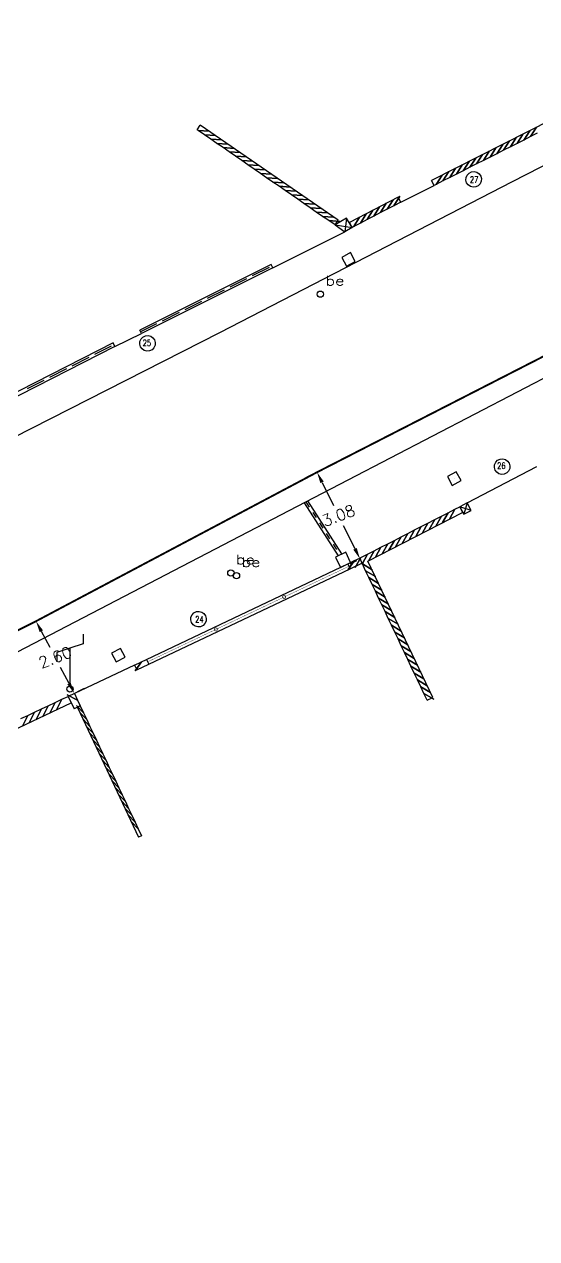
# Model space of a CAD drawing. Extents: x 329973 to 330360, y 136304 to 136475.
# Drawn here: x 330185.91 to 330202.18, y 136381.61 to 136420.21 of the extents above; entities that cross this region are included whole.
import ezdxf
from ezdxf.enums import TextEntityAlignment as Align

# ---------------------------------------------------------------- set-up
doc = ezdxf.new("R2010")
doc.units = 0
doc.header["$PDMODE"] = 2
doc.header["$PDSIZE"] = 0.1
for name, color, linetype in [('A-RESEAU-EAU', 5, 'Continuous'), ('TOP$BATI', 7, 'Continuous'), ('TOP$EAU', 7, 'Continuous'), ('TOP$MUR-CLOT', 7, 'Continuous'), ('TOP$PARCELLE', 7, 'Continuous'), ('TOP$PLUVIAL', 7, 'Continuous'), ('TOP$PTT-FT', 7, 'Continuous'), ('TOP$TOPO', 7, 'Continuous'), ('TOP$TXTNO', 7, 'Continuous'), ('TOP$VANNE', 7, 'Continuous'), ('TOP$VOIRIE', 7, 'Continuous')]:
    doc.layers.add(name, color=color, linetype=linetype)
doc.styles.add('NC1', font='SIMPLEX', dxfattribs={"width": 0.7, "height": 0.2})
doc.styles.get("Standard").update_dxf_attribs({"font": 'SIMPLEX'})
doc.dimstyles.get("Standard").update_dxf_attribs({"dimtxt": 0.18, "dimasz": 0.18, "dimexe": 0.18, "dimexo": 0.0625, "dimgap": 0.09, "dimtad": 0, "dimtih": 1, "dimtoh": 1, "dimdec": 4, "dimzin": 0, "dimdsep": 46, "dimtxsty": 'STANDARD', "dimcen": 0.09, "dimadec": 0, "dimazin": 0, "dimtfac": 1, "dimtdec": 4, "dimtofl": 0, "dimtmove": 0, "dimatfit": 3, "dimfxl": 1, "dimtolj": 1, "dimtzin": 0, "dimarcsym": 0})

# ---------------------------------------------------------------- blocks, each defined once
blk = doc.blocks.new('1S041')
at = {"color": 0}
for p, q in [((0.42, 1.74), (0.42, 1.44)), ((0, 1.3), (-0.42, 1.16)), ((-0.42, 1.16), (-0.42, 0.86)), ((0.42, 1.44), (0, 1.3)), ((0, 1.3), (0, 0.1))]:
    blk.add_line(p, q, dxfattribs=at)
blk.add_circle((0, 0), 0.1, dxfattribs=at)
blk = doc.blocks.new('1S075')
at = {"color": 0}
blk.add_circle((0, 0), 0.1, dxfattribs=at)
at = {"color": 0, "width": 1.354839}
blk.add_text('be', height=0.3, dxfattribs=at).set_placement((0.16, 0.28), (0.76, 0.28), align=Align.FIT)
blk = doc.blocks.new('1S081')
at = {"color": 0}
for p, q in [((0.18, 0.18), (-0.18, 0.18)), ((-0.18, 0.18), (-0.18, -0.18)), ((0, 0), (0, 0)), ((0.18, -0.18), (0.18, 0.18)), ((-0.18, -0.18), (0.18, -0.18))]:
    blk.add_line(p, q, dxfattribs=at)
blk = doc.blocks.new('1S059')
at = {"color": 0}
for p, q in [((0.16, 0.16), (-0.16, 0.16)), ((-0.16, 0.16), (-0.16, -0.16)), ((0, 0), (0, 0)), ((0.16, -0.16), (0.16, 0.16)), ((-0.16, -0.16), (0.16, -0.16))]:
    blk.add_line(p, q, dxfattribs=at)
blk = doc.blocks.new('2S072')
at = {"color": 0}
for p, q in [((1, 1), (0, 1)), ((0, 1), (0, 0)), ((0, 0), (1, 1)), ((1, 1), (0, 1)), ((0, 1), (1, 0)), ((0, 0), (1, 0)), ((1, 0), (1, 1))]:
    blk.add_line(p, q, dxfattribs=at)
blk = doc.blocks.new('*D57')
at = {"color": 0, "linetype": 'ByBlock', "transparency": 16777216}
for p, q in [((330186.39, 136401.295), (330186.598, 136401.405)), ((330186.448, 136400.919), (330186.719, 136400.409)), ((330187.329, 136399.258), (330187.059, 136399.768)), ((330187.608, 136398.998), (330187.816, 136399.109))]:
    blk.add_line(p, q, dxfattribs=at)
for points in [[(330186.501, 136400.947), (330186.395, 136400.89), (330186.28, 136401.237)], [(330187.382, 136399.286), (330187.276, 136399.23), (330187.498, 136398.94)]]:
    blk.add_solid(points, dxfattribs=at)
at = {"layer": 'DEFPOINTS', "color": 0, "linetype": 'ByBlock', "transparency": 16777216}
for p in [(330186.28, 136401.237, 7.846), (330186.28, 136401.237), (330187.498, 136398.94, 5.045)]:
    blk.add_point(p, dxfattribs=at)
at = {"color": 0, "linetype": 'ByBlock', "transparency": 16777216, "insert": (330186.889, 136400.088), "char_height": 0.36, "attachment_point": 5, "rotation": 20.9959}
blk.add_mtext('\\A1;2.60', dxfattribs=at)
blk = doc.blocks.new('*D58')
at = {"color": 0, "linetype": 'ByBlock', "transparency": 16777216}
for p, q in [((330195.095, 136405.917), (330194.884, 136405.812)), ((330195.366, 136405.65), (330195.729, 136404.917)), ((330196.413, 136403.537), (330196.05, 136404.269)), ((330196.461, 136403.159), (330196.25, 136403.055))]:
    blk.add_line(p, q, dxfattribs=at)
for points in [[(330195.42, 136405.676), (330195.313, 136405.623), (330195.207, 136405.972)], [(330196.467, 136403.564), (330196.359, 136403.51), (330196.573, 136403.214)]]:
    blk.add_solid(points, dxfattribs=at)
at = {"layer": 'DEFPOINTS', "color": 0, "linetype": 'ByBlock', "transparency": 16777216}
for p in [(330195.207, 136405.972, 7.846), (330196.573, 136403.214, 5.22), (330196.573, 136403.214)]:
    blk.add_point(p, dxfattribs=at)
at = {"color": 0, "linetype": 'ByBlock', "transparency": 16777216, "insert": (330195.89, 136404.593), "char_height": 0.36, "attachment_point": 5, "rotation": 20.9959}
blk.add_mtext('\\A1;3.08', dxfattribs=at)

msp = doc.modelspace()

# ---------------------------------------------------------------- linework, layer by layer
at = {"layer": 'A-RESEAU-EAU', "const_width": 0.06, "elevation": 7.846}
msp.add_lwpolyline([(330265.103, 136440.484), (330251.703, 136435.154), (330243.943, 136431.416), (330237.216, 136427.922), (330223.157, 136420.285), (330216.451, 136416.849), (330195.207, 136405.972), (330186.28, 136401.237), (330175.385, 136395.776), (330162.704, 136389.283), (330153.247, 136384.635), (330134.165, 136375.436), (330120.239, 136369.213), (330109.023, 136364.983), (330098.768, 136361.74), (330079.583, 136354.627), (330069.078, 136351.149), (330040.901, 136341.155)], dxfattribs=at)
at = {"layer": 'TOP$MUR-CLOT', "color": 0}
for points, elevation in [([(330207.259, 136419.513), (330198.845, 136415.248)], 5.486), ([(330202.203, 136416.748), (330201.989, 136416.64), (330202.175, 136416.936), (330201.989, 136416.64), (330201.775, 136416.531), (330201.961, 136416.827), (330201.775, 136416.531), (330201.561, 136416.423), (330201.747, 136416.719), (330201.561, 136416.423), (330201.347, 136416.314), (330201.533, 136416.61), (330201.347, 136416.314), (330201.133, 136416.206), (330201.319, 136416.502), (330201.133, 136416.206), (330200.919, 136416.097), (330201.105, 136416.393), (330200.919, 136416.097), (330200.705, 136415.989), (330200.891, 136416.285), (330200.705, 136415.989), (330200.491, 136415.88), (330200.677, 136416.176), (330200.491, 136415.88), (330200.276, 136415.772), (330200.463, 136416.068), (330200.276, 136415.772), (330200.062, 136415.663), (330200.249, 136415.959), (330200.062, 136415.663), (330199.848, 136415.554), (330200.035, 136415.851), (330199.848, 136415.554), (330199.634, 136415.446), (330199.82, 136415.742), (330199.634, 136415.446), (330199.42, 136415.337), (330199.606, 136415.634), (330199.42, 136415.337), (330199.206, 136415.229), (330199.392, 136415.525), (330199.206, 136415.229), (330198.992, 136415.12), (330199.178, 136415.417), (330198.992, 136415.12), (330198.926, 136415.087)], 5.486), ([(330198.926, 136415.087), (330198.845, 136415.248)], 5.348), ([(330197.78, 136414.715), (330196.237, 136413.913)], 5.331), ([(330197.863, 136414.555), (330197.65, 136414.444), (330197.833, 136414.742), (330197.65, 136414.444), (330197.437, 136414.334), (330197.62, 136414.632), (330197.437, 136414.334), (330197.224, 136414.223), (330197.407, 136414.521), (330197.224, 136414.223), (330197.011, 136414.112), (330197.194, 136414.41), (330197.011, 136414.112), (330196.798, 136414.002), (330196.981, 136414.3), (330196.798, 136414.002), (330196.585, 136413.891), (330196.768, 136414.189), (330196.585, 136413.891), (330196.372, 136413.78), (330196.556, 136414.078), (330196.372, 136413.78), (330196.32, 136413.753)], 5.331), ([(330197.863, 136414.555), (330197.78, 136414.715)], 5.331), ([(330196.32, 136413.753), (330196.237, 136413.913)], 5.275), ([(330193.747, 136412.578), (330189.574, 136410.484)], 5.22), ([(330193.801, 136412.471), (330189.628, 136410.377)], 5.22), ([(330188.786, 136409.973), (330183.754, 136407.409), (330182.858, 136408.018)], 5.159), ([(330188.732, 136410.08), (330183.763, 136407.548), (330182.925, 136408.117)], 5.159), ([(330198.706, 136398.722), (330198.603, 136398.939), (330198.912, 136398.754), (330198.603, 136398.939), (330198.5, 136399.156), (330198.809, 136398.971), (330198.5, 136399.156), (330198.397, 136399.373), (330198.706, 136399.187), (330198.397, 136399.373), (330198.294, 136399.59), (330198.603, 136399.404), (330198.294, 136399.59), (330198.191, 136399.806), (330198.5, 136399.621), (330198.191, 136399.806), (330198.088, 136400.023), (330198.397, 136399.838), (330198.088, 136400.023), (330197.985, 136400.24), (330198.294, 136400.055), (330197.985, 136400.24), (330197.882, 136400.457), (330198.191, 136400.271), (330197.882, 136400.457), (330197.779, 136400.674), (330198.089, 136400.488), (330197.779, 136400.674), (330197.676, 136400.89), (330197.986, 136400.705), (330197.676, 136400.89), (330197.573, 136401.107), (330197.883, 136400.922), (330197.573, 136401.107), (330197.47, 136401.324), (330197.78, 136401.139), (330197.47, 136401.324), (330197.367, 136401.541), (330197.677, 136401.355), (330197.367, 136401.541), (330197.264, 136401.758), (330197.574, 136401.572), (330197.264, 136401.758), (330197.162, 136401.974), (330197.471, 136401.789), (330197.162, 136401.974), (330197.059, 136402.191), (330197.368, 136402.006), (330197.059, 136402.191), (330196.956, 136402.408), (330197.265, 136402.223), (330196.956, 136402.408), (330196.853, 136402.625), (330197.162, 136402.439), (330196.853, 136402.625), (330196.75, 136402.842), (330197.059, 136402.656), (330196.75, 136402.842), (330196.647, 136403.058), (330196.956, 136402.873), (330196.647, 136403.058), (330196.561, 136403.239), (330196.597, 136403.257), (330196.421, 136402.942), (330196.597, 136403.257), (330196.81, 136403.367), (330196.635, 136403.052), (330196.81, 136403.367), (330197.023, 136403.477), (330196.848, 136403.162), (330197.023, 136403.477), (330197.237, 136403.587), (330197.062, 136403.272), (330197.237, 136403.587), (330197.45, 136403.697), (330197.275, 136403.382), (330197.45, 136403.697), (330197.663, 136403.806), (330197.488, 136403.491), (330197.663, 136403.806), (330197.877, 136403.916), (330197.702, 136403.601), (330197.877, 136403.916), (330198.09, 136404.026), (330197.915, 136403.711), (330198.09, 136404.026), (330198.304, 136404.136), (330198.128, 136403.821), (330198.304, 136404.136), (330198.517, 136404.246), (330198.342, 136403.931), (330198.517, 136404.246), (330198.73, 136404.356), (330198.555, 136404.041), (330198.73, 136404.356), (330198.944, 136404.466), (330198.769, 136404.15), (330198.944, 136404.466), (330199.157, 136404.575), (330198.982, 136404.26), (330199.157, 136404.575), (330199.371, 136404.685), (330199.195, 136404.37), (330199.371, 136404.685), (330199.584, 136404.795), (330199.409, 136404.48), (330199.584, 136404.795), (330199.74, 136404.875)], 5.22), ([(330199.74, 136404.875), (330199.831, 136404.697)], 5.274), ([(330198.886, 136398.808), (330196.825, 136403.15), (330199.831, 136404.697)], 5.22), ([(330196.182, 136403.059), (330196.398, 136403.162), (330196.2, 136402.879), (330196.398, 136403.162), (330196.561, 136403.239)], 5.22), ([(330196.561, 136403.239), (330196.634, 136403.085)], 5.22), ([(330189.788, 136400.023), (330196.182, 136403.059)], 5.049), ([(330189.861, 136399.87), (330196.255, 136402.905)], 5.049), ([(330196.182, 136403.059), (330196.255, 136402.905)], 5.22), ([(330196.255, 136402.905), (330196.634, 136403.085)], 5.22), ([(330189.409, 136399.843), (330189.626, 136399.946), (330189.428, 136399.664), (330189.626, 136399.946), (330189.788, 136400.023)], 5.049), ([(330189.409, 136399.843), (330189.482, 136399.689)], 5.049), ([(330189.482, 136399.689), (330189.861, 136399.87)], 5.049), ([(330189.788, 136400.023), (330189.861, 136399.87)], 5.049), ([(330183.078, 136396.601), (330187.397, 136398.638)], 5.001), ([(330185.802, 136398.14), (330186.019, 136398.242), (330185.846, 136397.906), (330186.019, 136398.242), (330186.236, 136398.345), (330186.063, 136398.009), (330186.236, 136398.345), (330186.453, 136398.447), (330186.28, 136398.111), (330186.453, 136398.447), (330186.67, 136398.549), (330186.497, 136398.213), (330186.67, 136398.549), (330186.887, 136398.652), (330186.714, 136398.316), (330186.887, 136398.652), (330187.104, 136398.754), (330186.931, 136398.418), (330187.104, 136398.754), (330187.299, 136398.846)], 5.001), ([(330187.498, 136398.94), (330187.6, 136398.723), (330187.273, 136398.9), (330187.6, 136398.723), (330187.686, 136398.542)], 5.045), ([(330187.498, 136398.94), (330187.299, 136398.846)], 5.045), ([(330187.299, 136398.846), (330187.487, 136398.448)], 5.045), ([(330187.299, 136398.846), (330187.397, 136398.638)], 5.045), ([(330198.706, 136398.722), (330198.886, 136398.808)], 5.22), ([(330187.686, 136398.542), (330187.487, 136398.448)], 5.045), ([(330187.686, 136398.542), (330187.788, 136398.325), (330187.57, 136398.554), (330187.788, 136398.325), (330187.89, 136398.108), (330187.672, 136398.336), (330187.89, 136398.108), (330187.993, 136397.891), (330187.774, 136398.119), (330187.993, 136397.891), (330188.095, 136397.674), (330187.877, 136397.902), (330188.095, 136397.674), (330188.198, 136397.457), (330187.979, 136397.685), (330188.198, 136397.457), (330188.3, 136397.239), (330188.082, 136397.468), (330188.3, 136397.239), (330188.402, 136397.022), (330188.184, 136397.251), (330188.402, 136397.022), (330188.505, 136396.805), (330188.286, 136397.034), (330188.505, 136396.805), (330188.607, 136396.588), (330188.389, 136396.817), (330188.607, 136396.588), (330188.709, 136396.371), (330188.491, 136396.6), (330188.709, 136396.371), (330188.812, 136396.154), (330188.593, 136396.383), (330188.812, 136396.154), (330188.914, 136395.937), (330188.696, 136396.166), (330188.914, 136395.937), (330189.017, 136395.72), (330188.798, 136395.949), (330189.017, 136395.72), (330189.119, 136395.503), (330188.901, 136395.732), (330189.119, 136395.503), (330189.221, 136395.286), (330189.003, 136395.515), (330189.221, 136395.286), (330189.324, 136395.069), (330189.105, 136395.297), (330189.324, 136395.069), (330189.426, 136394.852), (330189.208, 136395.08), (330189.426, 136394.852), (330189.528, 136394.635), (330189.31, 136394.863), (330189.528, 136394.635), (330189.631, 136394.418)], 5.045), ([(330187.686, 136398.542), (330187.595, 136398.499)], 5.045), ([(330187.595, 136398.499), (330189.54, 136394.375)], 5.045), ([(330189.631, 136394.418), (330189.54, 136394.375)], 5.045)]:
    msp.add_lwpolyline(points, dxfattribs=dict(at, elevation=elevation))
for points in [[(330191.396, 136416.859), (330191.498, 136417.007)], [(330195.777, 136413.832), (330195.579, 136413.968), (330195.928, 136413.946), (330195.579, 136413.968), (330195.382, 136414.105), (330195.731, 136414.082), (330195.382, 136414.105), (330195.184, 136414.241), (330195.534, 136414.219), (330195.184, 136414.241), (330194.987, 136414.378), (330195.336, 136414.355), (330194.987, 136414.378), (330194.79, 136414.514), (330195.139, 136414.492), (330194.79, 136414.514), (330194.592, 136414.65), (330194.941, 136414.628), (330194.592, 136414.65), (330194.395, 136414.787), (330194.744, 136414.764), (330194.395, 136414.787), (330194.197, 136414.923), (330194.546, 136414.901), (330194.197, 136414.923), (330194, 136415.06), (330194.349, 136415.037), (330194, 136415.06), (330193.802, 136415.196), (330194.151, 136415.174), (330193.802, 136415.196), (330193.605, 136415.333), (330193.954, 136415.31), (330193.605, 136415.333), (330193.407, 136415.469), (330193.757, 136415.447), (330193.407, 136415.469), (330193.21, 136415.605), (330193.559, 136415.583), (330193.21, 136415.605), (330193.013, 136415.742), (330193.362, 136415.719), (330193.013, 136415.742), (330192.815, 136415.878), (330193.164, 136415.856), (330192.815, 136415.878), (330192.618, 136416.015), (330192.967, 136415.992), (330192.618, 136416.015), (330192.42, 136416.151), (330192.769, 136416.129), (330192.42, 136416.151), (330192.223, 136416.288), (330192.572, 136416.265), (330192.223, 136416.288), (330192.025, 136416.424), (330192.374, 136416.402), (330192.025, 136416.424), (330191.828, 136416.561), (330192.177, 136416.538), (330191.828, 136416.561), (330191.63, 136416.697), (330191.98, 136416.675), (330191.63, 136416.697), (330191.433, 136416.833), (330191.782, 136416.811), (330191.433, 136416.833), (330191.396, 136416.859)], [(330195.879, 136413.98), (330191.498, 136417.007)], [(330195.777, 136413.832), (330195.879, 136413.98)]]:
    msp.add_lwpolyline(points, dxfattribs=at)
at = {"layer": 'TOP$MUR-CLOT', "color": 1}
for points, elevation in [([(330193.801, 136412.471), (330193.747, 136412.578)], 5.22), ([(330192.97, 136412.121), (330192.433, 136411.852)], 5.208), ([(330193.685, 136412.48), (330193.148, 136412.211)], 5.219), ([(330192.255, 136411.762), (330191.718, 136411.493)], 5.197), ([(330191.54, 136411.403), (330191.003, 136411.134)], 5.187), ([(330190.825, 136411.045), (330190.288, 136410.775)], 5.176), ([(330190.11, 136410.686), (330189.601, 136410.431)], 5.166), ([(330189.628, 136410.377), (330189.574, 136410.484)], 5.158), ([(330188.67, 136409.981), (330188.135, 136409.709)], 5.158), ([(330188.786, 136409.973), (330188.732, 136410.08)], 5.159), ([(330187.957, 136409.618), (330187.422, 136409.345)], 5.153), ([(330187.244, 136409.255), (330186.709, 136408.982)], 5.148), ([(330186.531, 136408.891), (330185.997, 136408.619)], 5.143)]:
    msp.add_lwpolyline(points, dxfattribs=dict(at, elevation=elevation))
at = {"layer": 'TOP$MUR-CLOT', "color": 1, "const_width": 0.0106}
for points, elevation in [([(330189.825, 136399.946), (330191.993, 136400.976), (330194.161, 136402.005), (330196.218, 136402.982)], 5.049), ([(330196.182, 136403.059), (330196.255, 136402.905)], 5.22), ([(330189.788, 136400.023), (330189.861, 136399.87)], 5.049)]:
    msp.add_lwpolyline(points, dxfattribs=dict(at, elevation=elevation))
at = {"layer": 'TOP$MUR-CLOT', "color": 1, "const_width": 0.02}
for points, elevation in [([(330194.111, 136402.005, 1), (330194.211, 136402.005, 1)], 5.165), ([(330191.943, 136400.976, 1), (330192.043, 136400.976, 1)], 5.107)]:
    msp.add_lwpolyline(points, format="xyb", close=True, dxfattribs=dict(at, elevation=elevation))
at = {"layer": 'TOP$PARCELLE'}
for points, elevation in [([(330197.863, 136414.555), (330198.926, 136415.087)], 5.331), ([(330193.801, 136412.471), (330196.092, 136413.614)], 5.22), ([(330188.786, 136409.973), (330189.628, 136410.377)], 5.159), ([(330199.979, 136405), (330202.184, 136406.15)], 5.274), ([(330189.409, 136399.843), (330187.498, 136398.94)], 5.049)]:
    msp.add_lwpolyline(points, dxfattribs=dict(at, elevation=elevation))
at = {"layer": 'TOP$PLUVIAL', "color": 0, "elevation": 5.022}
for points in [[(330194.801, 136405.002), (330195.882, 136403.313)], [(330194.903, 136405.066), (330195.983, 136403.378)]]:
    msp.add_lwpolyline(points, dxfattribs=at)
at = {"layer": 'TOP$PLUVIAL', "color": 4}
for points, elevation in [([(330194.852, 136405.034), (330194.96, 136404.866)], 5.022), ([(330195.068, 136404.697), (330195.175, 136404.529)], 5.055), ([(330195.283, 136404.36), (330195.391, 136404.192)], 5.089), ([(330195.499, 136404.023), (330195.607, 136403.855)], 5.122), ([(330195.714, 136403.686), (330195.822, 136403.518)], 5.155), ([(330195.93, 136403.349), (330195.932, 136403.345)], 5.189)]:
    msp.add_lwpolyline(points, dxfattribs=dict(at, elevation=elevation))
at = {"layer": 'TOP$TOPO'}
for points in [[(330199.94, 136415.341), (330199.976, 136415.419), (330200.036, 136415.481), (330200.114, 136415.519), (330200.2, 136415.527), (330200.283, 136415.506), (330200.354, 136415.457), (330200.405, 136415.387), (330200.428, 136415.304), (330200.422, 136415.218), (330200.386, 136415.14), (330200.326, 136415.078), (330200.248, 136415.041), (330200.163, 136415.032), (330200.079, 136415.053), (330200.008, 136415.102), (330199.957, 136415.172), (330199.934, 136415.255), (330199.94, 136415.341)], [(330195.777, 136413.832), (330196.092, 136413.614)], [(330195.777, 136413.832), (330196.32, 136413.753)], [(330189.58, 136410.129), (330189.615, 136410.208), (330189.676, 136410.269), (330189.753, 136410.307), (330189.839, 136410.315), (330189.923, 136410.294), (330189.994, 136410.246), (330190.044, 136410.176), (330190.068, 136410.093), (330190.061, 136410.007), (330190.026, 136409.928), (330189.966, 136409.866), (330189.888, 136409.829), (330189.802, 136409.82), (330189.719, 136409.841), (330189.647, 136409.89), (330189.597, 136409.96), (330189.574, 136410.043), (330189.58, 136410.129)], [(330200.846, 136406.211), (330200.882, 136406.289), (330200.942, 136406.351), (330201.02, 136406.389), (330201.106, 136406.397), (330201.189, 136406.376), (330201.26, 136406.327), (330201.311, 136406.257), (330201.334, 136406.174), (330201.328, 136406.088), (330201.292, 136406.01), (330201.232, 136405.948), (330201.155, 136405.91), (330201.069, 136405.902), (330200.985, 136405.923), (330200.914, 136405.972), (330200.864, 136406.042), (330200.84, 136406.125), (330200.846, 136406.211)], [(330191.2, 136401.364), (330191.236, 136401.442), (330191.296, 136401.504), (330191.374, 136401.542), (330191.459, 136401.55), (330191.543, 136401.529), (330191.614, 136401.48), (330191.665, 136401.41), (330191.688, 136401.327), (330191.682, 136401.241), (330191.646, 136401.163), (330191.586, 136401.101), (330191.508, 136401.063), (330191.423, 136401.055), (330191.339, 136401.076), (330191.268, 136401.125), (330191.217, 136401.195), (330191.194, 136401.278), (330191.2, 136401.364)]]:
    msp.add_lwpolyline(points, dxfattribs=at)
at = {"layer": 'TOP$TOPO', "elevation": 5.275}
for points in [[(330196.138, 136414.052), (330195.777, 136413.832)], [(330196.32, 136413.753), (330196.138, 136414.052), (330196.092, 136413.614)], [(330196.32, 136413.753), (330196.092, 136413.614)]]:
    msp.add_lwpolyline(points, dxfattribs=at)
at = {"layer": 'TOP$VOIRIE'}
for points, elevation in [([(330178.597, 136396.583), (330180.711, 136397.679), (330194.852, 136405.034), (330204.266, 136409.926), (330213.557, 136414.733), (330216.772, 136416.394), (330227.033, 136421.745), (330237.781, 136427.344), (330244.265, 136430.667), (330251.843, 136434.595), (330260.507, 136438.375)], 4.766), ([(330156.122, 136391.985), (330168.541, 136398.313), (330173.657, 136400.924), (330174.404, 136401.288), (330177.983, 136403.134), (330184.513, 136406.522), (330184.824, 136406.677), (330185.567, 136407.074), (330192.123, 136410.417), (330201.415, 136415.21), (330207.621, 136418.392), (330207.749, 136418.503), (330207.856, 136418.633), (330207.94, 136418.78), (330207.997, 136418.939), (330208.026, 136419.106), (330208.028, 136419.25), (330208.01, 136419.392), (330207.971, 136419.531), (330207.912, 136419.662), (330203.411, 136424.33), (330196.414, 136431.602)], 7.315)]:
    msp.add_lwpolyline(points, dxfattribs=dict(at, elevation=elevation))

# ---------------------------------------------------------------- block references
at = {"layer": 'TOP$BATI', "xscale": 0.269999999998473, "yscale": 0.269999999998473, "zscale": 0.001, "rotation": 207.5439305674388}
msp.add_blockref('2S072', (330199.979, 136405, 5.274), dxfattribs=at)
at = {"layer": 'TOP$EAU'}
for p in [(330195.312, 136411.631, 5.111), (330192.469, 136402.768, 5.121), (330192.648, 136402.683, 5.115)]:
    msp.add_blockref('1S075', p, dxfattribs=at)
at = {"layer": 'TOP$PTT-FT'}
msp.add_blockref('1S041', (330187.359, 136399.081, 5.035), dxfattribs=at)
at = {"layer": 'TOP$VANNE'}
for name, p, rotation in [('1S059', (330196.206, 136412.736, 5.195), 28.12233588532915), ('1S059', (330199.566, 136405.77, 5.246), 28.96150280054417), ('1S081', (330196.034, 136403.187, 5.209), 25.14341899096602), ('1S059', (330188.894, 136400.158, 5.025), 117.4797894719021)]:
    msp.add_blockref(name, p, dxfattribs=dict(at, rotation=rotation))

# ---------------------------------------------------------------- texts
at = {"layer": 'TOP$TXTNO', "style": 'NC1', "width": 0.7}
for s, p in [('27', (330200.196, 136415.173, -999)), ('25', (330189.8, 136409.984, -999)), ('26', (330201.061, 136406.077, -999)), ('24', (330191.469, 136401.195, -999))]:
    msp.add_text(s, height=0.2, dxfattribs=at).set_placement(p, align=Align.CENTER)

# ---------------------------------------------------------------- dimensions: what is measured, and where the dimension line sits
at = {"layer": 'A-RESEAU-EAU'}
for p1, p2, picture, middle in [((330195.207, 136405.972, 7.846), (330196.573, 136403.214, 5.22), '*D58', (330195.89, 136404.593)), ((330187.498, 136398.94, 5.045), (330186.28, 136401.237, 7.846), '*D57', (330186.889, 136400.088))]:
    dim = msp.add_aligned_dim(p1=p1, p2=p2, distance=0, dimstyle='Standard', override={"dimscale": 2, "dimdec": 2}, dxfattribs=at)
    dim.commit()
    dim.dimension.update_dxf_attribs({"geometry": picture, "text_midpoint": middle})

doc.saveas('drawing.dxf')
